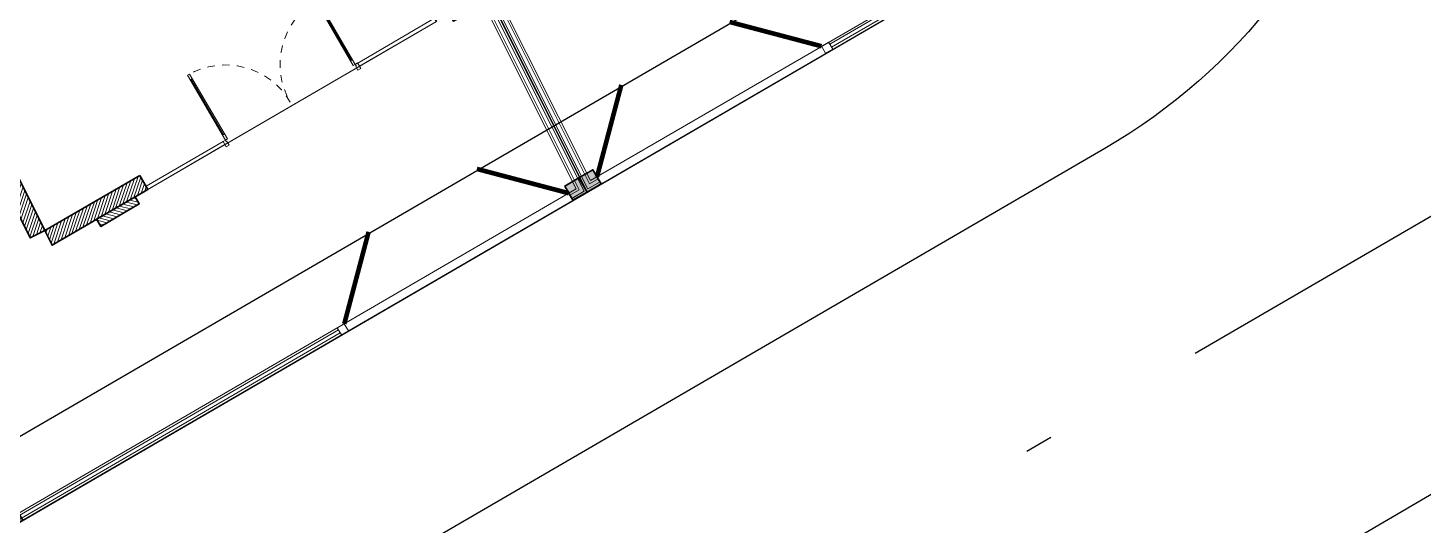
# Model space of a CAD drawing. Header units: millimetres. Extents: x 567980 to 569372, y 2065777 to 2066674.
# Drawn here: x 568803.9 to 568822.7, y 2066281.82 to 2066288.52 of the extents above; entities that cross this region are included whole.
import ezdxf

# ---------------------------------------------------------------- set-up
doc = ezdxf.new("R2010")
doc.units = ezdxf.units.MM
for name, pattern in [('ACAD_ISO10W100', [18.5, 12, -3, 0.5, -3]), ('CENTER', [3, 1.5, -0.5, 0.5, -0.5]), ('HIDDEN2', [0.1875, 0.125, -0.0625])]:
    doc.linetypes.add(name, pattern=pattern)
for name, color, linetype, lineweight in [('A-COT VACH', 2, 'Continuous', 35), ('A-CUA', 25, 'Continuous', 5), ('A-DIM', 251, 'Continuous', 15), ('A-HATCH', 251, 'Continuous', 5), ('A-NET THAY', 125, 'Continuous', 18), ('A-TUONG', 255, 'Continuous', 35), ('boDnv', 54, 'Continuous', 25)]:
    doc.layers.add(name, color=color, linetype=linetype, lineweight=lineweight)
for name, color, linetype in [('ChiaLo', 128, 'CENTER'), ('datOlienke', 42, 'Continuous'), ('LogDg', 7, 'Continuous'), ('LoLK', 6, 'Continuous'), ('QH', 7, 'Continuous'), ('QUYEN', 7, 'Continuous'), ('TimDg', 222, 'Continuous'), ('ViaHeS', 32, 'Continuous')]:
    doc.layers.add(name, color=color, linetype=linetype)
doc.styles.add('rms', font='romans.shx', dxfattribs={"width": 0.7, "bigfont": 'vns.shx'})
doc.linetypes.add('ADL', pattern='A,0.125,-0.15,["++",rms,S=0.5,R=0,X=0,Y=-0.2245],-1.35,1.125', length=2.75)

# ---------------------------------------------------------------- blocks, each defined once
blk = doc.blocks.new('NEN')
at = {"layer": 'boDnv', "color": 10, "linetype": 'ADL', "ltscale": 0.25}
blk.add_lwpolyline([(72.79831638280302, 19.24774579564109), (66.72812056483235, 21.44971115281805), (39.9356914293021, 9.771289360476658), (37.88187469879631, 4.109497412573546), (87.29850881174207, -94.69459677976556), (93.02737425873056, -96.40448644035496), (118.3108817174798, -81.69462824007496), (120.1696500956314, -75.46695508551784)], close=True, dxfattribs=at)
at = {"layer": 'ChiaLo', "ltscale": 5}
blk.add_lwpolyline([(113.9507663559634, -85.38825855380856), (106.4207745405147, -70.33272039308213)], dxfattribs=at)
at = {"layer": 'datOlienke'}
blk.add_lwpolyline([(73.51427405397408, 20.05179308354855), (66.69417746260297, 22.52578517142683), (39.14217457803898, 10.51627646735869), (36.79527024342678, 4.046524874633178), (86.59775051113684, -95.52903383551165), (93.15612890594639, -97.48650752939284), (119.1559019099222, -82.35992848360911), (121.2410880479729, -75.37365849548951)], close=True, dxfattribs=at)
at = {"layer": 'LogDg'}
blk.add_lwpolyline([(83.76870404020883, -96.5792309276294), (34.23326156870462, 2.462409840431064, -0.4297380397587368), (38.19164890982211, 13.37456438643858), (65.73090176586993, 25.3785155445803, -0.3988576539095415), (76.08250431483611, 21.62346860952675), (124.0611970848404, -74.30559181259014, -0.3958327165186791), (120.9292391750496, -84.79899724456482), (94.94673602015246, -99.9155287486501, -0.4328364540641865)], format="xyb", close=True, dxfattribs=at)
blk.add_lwpolyline([(191.7605985645205, -50.53113513253629), (96.91694740206003, -106.112483097706, 0.3958327165057336), (93.7849894920364, -116.6058885294478), (107.2313785882434, -143.4907283964567, 0.4328364540703139), (118.409410568187, -146.8270262177102), (234.3089911873685, -78.995410482632, 0.3958327165092687), (237.4409490973921, -68.50200505042449), (223.9945600002538, -41.61716518364847, 0.4328364540642664), (212.816528020543, -38.28086736262776), (191.7605985645205, -50.53113513253629)], format="xyb", dxfattribs=at)
at = {"layer": 'LoLK'}
for points in [[(116.2588925894815, -65.41220891079865), (106.4207745401654, -70.33272039308213), (113.9507663560798, -85.38825855357572), (119.1559019102715, -82.35992848337628), (121.2410880483221, -75.37365849595517)], [(106.4207745403983, -70.33272039308213), (98.3714052272262, -74.35859342385083), (106.1560154119506, -89.92321800417267), (113.950766355847, -85.38825855357572)]]:
    blk.add_lwpolyline(points, close=True, dxfattribs=at)
at = {"layer": 'TimDg', "linetype": 'ACAD_ISO10W100', "ltscale": 0.75}
blk.add_lwpolyline([(-358.6332583188778, -282.0393179897219), (-15.31849009322468, -166.8245677698869, 0.05082929117719046), (-9.77680878690444, -164.3141193853226), (222.7352653577691, -29.03938956279308)], format="xyb", dxfattribs=at)
at = {"layer": 'ViaHeS'}
blk.add_lwpolyline([(73.51427405397408, 20.05179308354855), (66.69417746260297, 22.52578517142683), (39.14217457803898, 10.51627646735869), (36.79527024342678, 4.046524874633178), (86.59775051113684, -95.52903383551165), (93.15612890594639, -97.48650752939284), (119.1559019099222, -82.35992848360911), (121.2410880479729, -75.37365849548951)], close=True, dxfattribs=at)
blk = doc.blocks.new('NEN K02')
at = {"layer": 'datOlienke'}
blk.add_lwpolyline([(-109.2250195990782, 40.00000001327135), (-114.4884550359566, 35.00694465916604), (-116.0719988741912, 4.993055354803801), (-111.3354343110695, 4.656612873077393e-10), (0, 0), (4.684403043240309, 4.990029915701598), (2.785776795819402, 35.00997009314597), (-2.529820161405951, 40.00000000931323)], close=True, dxfattribs=at)
at = {"layer": 'LoLK'}
for points in [[(-13.66771715390496, 40.00000000931323), (-13.66771715413779, 29.00000000931323), (3.165880383225158, 29.00000000931323), (2.785776795819402, 35.00997009361163), (-2.529820160940289, 40.00000000954606)], [(-13.66771715413779, 29.00000000954606), (-13.66771715460345, 20.00000000954606), (3.735089919297025, 20.0000000090804), (3.165880382992327, 29.0000000090804)]]:
    blk.add_lwpolyline(points, close=True, dxfattribs=at)
blk = doc.blocks.new('*U525')
for p, q in [((90.00000000000283, -99.99999999999753), (50.00000000000306, -99.99999999999864)), ((70.00000000000283, -99.99999999999804), (70.00000000003558, -1249.999999963868)), ((2709.999999927742, -99.99999999992151), (2749.999999927742, -99.99999999992048)), ((2729.999999927742, -99.99999999992096), (2729.999999927775, -1249.999999963791)), ((90.00000000003558, -1249.999999963867), (50.00000000003557, -1249.999999963868)), ((2709.999999927775, -1249.999999963791), (2749.999999927775, -1249.99999996379))]:
    blk.add_line(p, q)
for points in [[(-3.275903171773614e-12, 113.0367899566194), (59.99999999999695, 113.0367899566211), (59.99999999999901, 40.00000000000166), (49.99999999999901, 40.00000000000139), (50, 1.412869821137974e-12), (0, 0)], [(50, 1.412869821137974e-12), (90, 2.52042831050403e-12), (90.0000000000384, -1349.999999963867), (50.00000000003863, -1349.999999963869)], [(2749.999999927739, 7.945189960282032e-11), (2709.999999927739, 7.837276282288466e-11), (2709.999999927778, -1349.999999963791), (2749.999999927777, -1349.99999996379)], [(2799.999999927736, 113.0367899567004), (2739.999999927736, 113.0367899566988), (2739.999999927738, 40.00000000007918), (2749.999999927738, 40.00000000007945), (2749.999999927739, 7.945189960282032e-11), (2799.999999927739, 8.083634771452789e-11)]]:
    blk.add_lwpolyline(points, close=True)
at = {"linetype": 'HIDDEN2'}
for centre, radius, start, end in [((49.9999999996428, 5.729062678653229e-10), 1349.999999964771, 270.0000392677531, 1.752157829518596e-12), ((2749.99999992992, 2.433792621916794e-09), 1349.999999966545, 180.0000000000015, 269.9999607322504)]:
    blk.add_arc(centre, radius, start, end, dxfattribs=at)
blk = doc.blocks.new('CUA DI T1')
at = {"layer": 'A-HATCH'}
h = blk.add_hatch(dxfattribs=at)
h.set_pattern_fill('ANSI31', color=256, scale=300.0000000000001, angle=-6.212020862233431e-18)
h.set_pattern_definition([(45.00000000000001, (-145597.4601922035, 362519.8403408527), (-26.51650429449553, 26.51650429449553), [])])
h.paths.add_polyline_path([(-6100.435858845711, -109.4824748039246), (-5500.435890555382, -109.0540196895599), (-5500.444618344307, 0.2088873386383057), (-6100.444591403008, -0.1596593856811523)])
edge = h.paths.add_edge_path()
edge.add_line((-599.9913058280945, -108.2410988807678), (0.008899666367142345, -110.7837593562586))
edge.add_line((0.008899688720703125, -110.7837595939636), (-0.0002305238625565573, 1.788854968094455))
edge.add_line((-0.0002306699752807617, 1.788855075836182), (-600.0000203866613, -0.8736232376972906))
edge.add_line((-600.0000202655792, -0.8736233711242676), (-599.9913058307716, -108.2410991441581))
at = {"layer": 'A-CUA'}
for points, elevation in [([(-5300.156664609909, 0.5175247192382812), (-4100.156664609909, 0.5175249576568604), (-4100.156664729118, 50.51752471923828), (-5300.156664609909, 50.51752495765686)], -2.339947853743918e-06), ([(-800.1566647291183, 0.5175249576568604), (-2000.156664729118, 0.5175247192382812), (-2000.156664729118, 50.51752471923828), (-800.1566646099091, 50.51752495765686)], -2.33994785385494e-06)]:
    blk.add_lwpolyline(points, close=True, dxfattribs=dict(at, elevation=elevation))
at = {"layer": 'A-NET THAY'}
for p, q in [((-5300.156664609909, 0.5175251960754395, -6.902385950441348e-07), (-786.2703984975815, 0.5175249576568604, -6.90238594960868e-07)), ((-5300.156664609909, 0.5175247192382812, -2.33994785373004e-06), (-800.1566646099091, 0.5175249576568604, -2.339947853716162e-06))]:
    blk.add_line(p, q, dxfattribs=at)
at = {"layer": 'A-TUONG'}
for p, q in [((-5300.156664609909, 0.5175247192382812, -2.33994785373004e-06), (-5300.156664609909, 220.0788414478302, -6.902385949469902e-07)), ((-800.1566646099091, 0.5175249576568604, -2.339947853716162e-06), (-800.1566646099091, 220.078840970993, -1.515093224324637e-06))]:
    blk.add_line(p, q, dxfattribs=at)
at = {"layer": 'A-TUONG', "elevation": -1.618347334891856e-07}
blk.add_lwpolyline([(-5500.444647789001, 0.5774335861206055), (-5500.435861110687, -109.4225659370422), (-6100.435858845711, -109.4824748039246), (-6100.444645285606, 0.5175247192382812), (-5500.444643139839, 0.5175247192382812)], dxfattribs=at)
at = {"layer": 'A-TUONG', "elevation": -1.523752519855259e-06}
blk.add_lwpolyline([(-599.9999885559082, 0.457615852355957), (9.059906005859375e-06, 0.5175249576568604), (0.008795738220214844, -109.482474565506), (-599.991201877594, -109.5423836708069)], close=True, dxfattribs=at)
at = {"layer": 'A-CUA', "extrusion": (-2.781895722332563e-13, -5.449584847047524e-10, -1), "xscale": 0.7500000000000021, "yscale": 0.7500000000000021, "zscale": -0.7500000000000019, "rotation": 180.059778475144}
blk.add_blockref('*U525', (4100.129438400269, 52.70850634569216, -0.1041272372908812), dxfattribs=at)
blk = doc.blocks.new('cum dh a3.3.1.6.7')
at = {"layer": 'A-HATCH'}
h = blk.add_hatch(dxfattribs=at)
h.set_pattern_fill('ANSI31', color=256, scale=0.3, angle=-1.272221872585407e-14)
h.set_pattern_definition([(45, (-127.6989716938697, 525.0000391579233), (-0.02651650429449553, 0.02651650429449554), [])])
h.paths.add_polyline_path([(17.39848850807175, -0.2199608420487493), (17.88848850806244, -0.2199608420487493), (17.88848850829527, -2.279960725456476), (17.77848850842565, -2.279960725223646), (17.77848850819282, -8.239960725186393), (17.88848850829527, -8.239960725186393), (17.88848849874921, -11.59980110311881), (17.99848849885166, -11.59980110335164), (17.99848850793205, 3.91579233109951e-05), (17.39848850783892, 3.91579233109951e-05)])
h.paths.add_polyline_path([(12.69517089100555, -11.93622459075414), (11.21848851721734, -12.02988943294622), (11.21848851698451, -12.24996084207669), (12.70882317167707, -12.15536104771309)])
h.paths.add_polyline_path([(11.21848851698451, -12.02996084210463), (11.21848850743845, -7.909960839664564), (10.99848850769922, -7.909960839897394), (10.99848851677962, -12.02996084210463)])
at = {"layer": 'A-TUONG'}
blk.add_lwpolyline([(11.21848851698451, -12.02996084210463), (11.21848850743845, -7.909960839664564), (10.99848850769922, -7.909960839897394), (10.99848851677962, -12.02996084210463), (11.21848851698451, -12.02996084210463)], dxfattribs=at)
at = {"layer": 'A-TUONG', "elevation": -1.297892618520261e-09}
blk.add_lwpolyline([(12.69517089100555, -11.93622459075414), (11.21848851721734, -12.02988943294622), (11.21848851698451, -12.24996084207669), (12.70882317167707, -12.15536104771309)], close=True, dxfattribs=at)
at = {"layer": 'A-DIM', "xscale": -0.0009999999999999998, "yscale": 0.0009999999999999998, "zscale": 0.001, "rotation": 3.634663207481091}
blk.add_blockref('CUA DI T1', (11.91030878387392, -12.20660290471278), dxfattribs=at)
blk = doc.blocks.new('MBT1K02')
at = {"layer": 'LoLK', "rotation": 90}
blk.add_blockref('cum dh a3.3.1.6.7', (-11.66771715448704, 11.01500399457291), dxfattribs=at)
at = {"layer": 'LoLK'}
blk.add_blockref('NEN K02', (-4.656612873077393e-10, 0), dxfattribs=at)
blk = doc.blocks.new('cot 220')
at = {"layer": 'A-COT VACH'}
h = blk.add_hatch(color=256, dxfattribs=at)
h.dxf.hatch_style = 1
h.paths.add_polyline_path([(110.0000037951395, 109.9999999980937), (-109.9999962048605, 109.9999999980937), (-109.9999962048605, -110.0000000019063), (110.0000037951395, -110.0000000019063)])
blk.add_lwpolyline([(-109.9999962048605, -110.0000000019063), (110.0000037951395, -110.0000000019063), (110.0000037951395, 109.9999999980937), (-109.9999962048605, 109.9999999980937)], close=True, dxfattribs=at)
blk = doc.blocks.new('rkg3')
at = {"layer": 'A-NET THAY'}
for points in [[(9000.000000566244, -2000.000000011642), (9000.000000502914, -3.539025783538818e-07), (0, 0), (3.632158041000366e-07, -17402.80707404017), (9000.000001046807, -16833.59753766097), (9000.000000949949, -13827.60353500699)], [(8970.000000566244, -2000.000000010477), (8970.000000502914, -30.00000035273843), (30, -30.00000000116415), (30.00000036135316, -17370.8497688924), (5175.743503795937, -17045.40462737111)], [(8920.000000568107, -2000.000000008615), (8920.00000050664, -80.00000035064295), (80, -80.00000000325963), (80.00000036135316, -17317.58759364649), (5172.587534224615, -16995.50432821293)], [(8890.000000568107, -2000.000000007451), (8890.00000050664, -110.0000003494788), (110.0000000018626, -110.0000000044238), (110.0000003613532, -17285.63028849871), (8890.000001043081, -16730.3347630077), (8890.000000949949, -13834.34076035395)], [(8775.389133436605, -16767.6433251244), (8920.000001043081, -16758.49733791314), (8920.000000949949, -13832.66317533003)], [(8778.545103007928, -16817.54362428235), (8970.000001046807, -16805.43496275553), (8970.000000949949, -13829.50090012816)]]:
    blk.add_lwpolyline(points, dxfattribs=at)
blk.add_lwpolyline([(5177.637085538357, -17075.34480686579), (5287.417743688449, -17068.40167380776), (5280.474610630423, -16958.62101566), (5170.693952482194, -16965.56414871826)], close=True, dxfattribs=at)
at = {"layer": 'QUYEN'}
for points in [[(5280.474610630423, -16958.62101566, 62.4999999999762, 62.4999999999762, 0), (6127.715584307909, -15996.97614494571, 0, 0, -0.1927387260089142), (6527.982089580968, -16879.72177636507, 0, 0, -1.782881781543536)], [(8773.49555169046, -16737.70314562949, 62.4999999999762, 62.4999999999762, 0), (7811.850681032985, -15890.46217188635, 0, 0, 0.1927387260089142), (7525.988072741777, -16816.60238492815, 0, 0, 1.782881781543536)]]:
    blk.add_lwpolyline(points, format="xyseb", dxfattribs=at)
at = {"layer": 'A-COT VACH', "xscale": -1}
for p in [(110.0000037960708, -109.9999999981374), (4500.000004049391, -110.0000008947682), (8890.000004198402, -110.000000127824), (110.0000037960708, -4359.999999998137), (110.0000037960708, -8609.999999998137), (110.0000037960708, -12859.99999999814)]:
    blk.add_blockref('cot 220', p, dxfattribs=at)
at = {"layer": 'A-COT VACH'}
for p, rotation in [((8883.276206053793, -16730.76001280895), 3.618880424124619), ((102.837506622076, -17286.08328894712), 3.61888298340308)]:
    blk.add_blockref('cot 220', p, dxfattribs=dict(at, rotation=rotation))
blk = doc.blocks.new('rkg4')
at = {"layer": 'A-NET THAY'}
for points in [[(4.470348358154297e-07, -13827.60353464281), (5.438923835754395e-07, -16833.59753755307), (6009.970084756613, -16453.49394999737), (11000.00000015646, -11137.89699293872), (10999.99999998137, -1.00713805295527e-07), (0, -2.460001269355416e-07), (6.426125764846802e-08, -2000)], [(3820.469334402122, -16561.91008863728), (5996.225200431421, -16424.30331210847), (10970.00000015646, -11126.02201144501), (10969.9999999823, -30.00000010110671), (30.00000000093132, -30.00000024560723), (30.00000006426126, -1999.999999999112)], [(3817.31336481683, -16512.00978948013), (5973.317059887573, -16375.65224896051), (10920.00000015553, -11106.2303756216), (10919.9999999823, -80.0000001017761), (80.00000000279397, -80.00000024493784), (80.00000006519258, -1999.999999997643)], [(110.0000004470348, -13820.64652919267), (110.0000005401671, -16716.4207520052), (5959.572175562382, -16346.46161107162), (10890.00000015553, -11094.35539412788), (10889.99999998324, -110.000000102169), (110.0000000037253, -110.0000002445449), (110.0000000651926, -1999.999999996755)], [(30.00000044703484, -13825.70616952004), (30.00000054296106, -16801.64023240363), (217.6677352031693, -16789.77109192319)], [(80.00000044703484, -13822.54389431544), (80.00000054109842, -16748.37805715464), (214.5117656188086, -16739.87079276597)]]:
    blk.add_lwpolyline(points, dxfattribs=at)
blk.add_lwpolyline([(3822.362916107289, -16591.85026741176), (3712.582257959992, -16598.79340049785), (3705.639124874026, -16489.01274235206), (3815.419783020392, -16482.06960926586)], close=True, dxfattribs=at)
at = {"layer": 'QUYEN'}
for points in [[(212.6181838689372, -16709.93061327175, 62.4999999999762, 62.4999999999762, 0), (1059.859157303348, -15748.28574234198, 0, 0, -0.1927387260089142), (1460.125662798993, -16631.0313736597, 0, 0, -1.782881781543536)], [(3705.639124874026, -16489.01274235206, 62.4999999999762, 62.4999999999762, 0), (2743.994254003279, -15641.7717688535, 0, 0, 0.1927387260089142), (2458.131645943969, -16567.91198196771, 0, 0, 1.782881781543536)]]:
    blk.add_lwpolyline(points, format="xyseb", dxfattribs=at)
at = {"layer": 'A-COT VACH', "xscale": -1, "rotation": 3.618880438867214}
blk.add_blockref('cot 220', (102.8375295093283, -16716.8737461165), dxfattribs=at)
blk = doc.blocks.new('CUM CONG A3-A3.1-A6-A7')
at = {"layer": 'QH', "xscale": 0.001, "yscale": 0.001, "zscale": 0.001}
for name, p in [('rkg3', (20.00000000919681, -4.656612873077393e-10)), ('rkg4', (29.00000000919681, -9.313225746154785e-10))]:
    blk.add_blockref(name, p, dxfattribs=at)
blk = doc.blocks.new('MB CONG KHU A')
at = {"layer": 'LoLK', "rotation": 26.57180110630141}
blk.add_blockref('CUM CONG A3-A3.1-A6-A7', (33.08528070861939, 47.7446621756535), dxfattribs=at)

msp = doc.modelspace()

# ---------------------------------------------------------------- block references
at = {"layer": 'boDnv'}
msp.add_blockref('NEN', (568697.4807461541, 2066371.697269554), dxfattribs=at)

# ---------------------------------------------------------------- next in the draw order: block references
at = {"layer": 'LoLK', "rotation": 296.5718179020918}
msp.add_blockref('MBT1K02', (568784.0784966609, 2066276.168235795), dxfattribs=at)

# ---------------------------------------------------------------- next in the draw order: block references
at = {"layer": 'LoLK'}
msp.add_blockref('MB CONG KHU A', (568744.8793870007, 2066240.647631037), dxfattribs=at)

doc.saveas('drawing.dxf')
